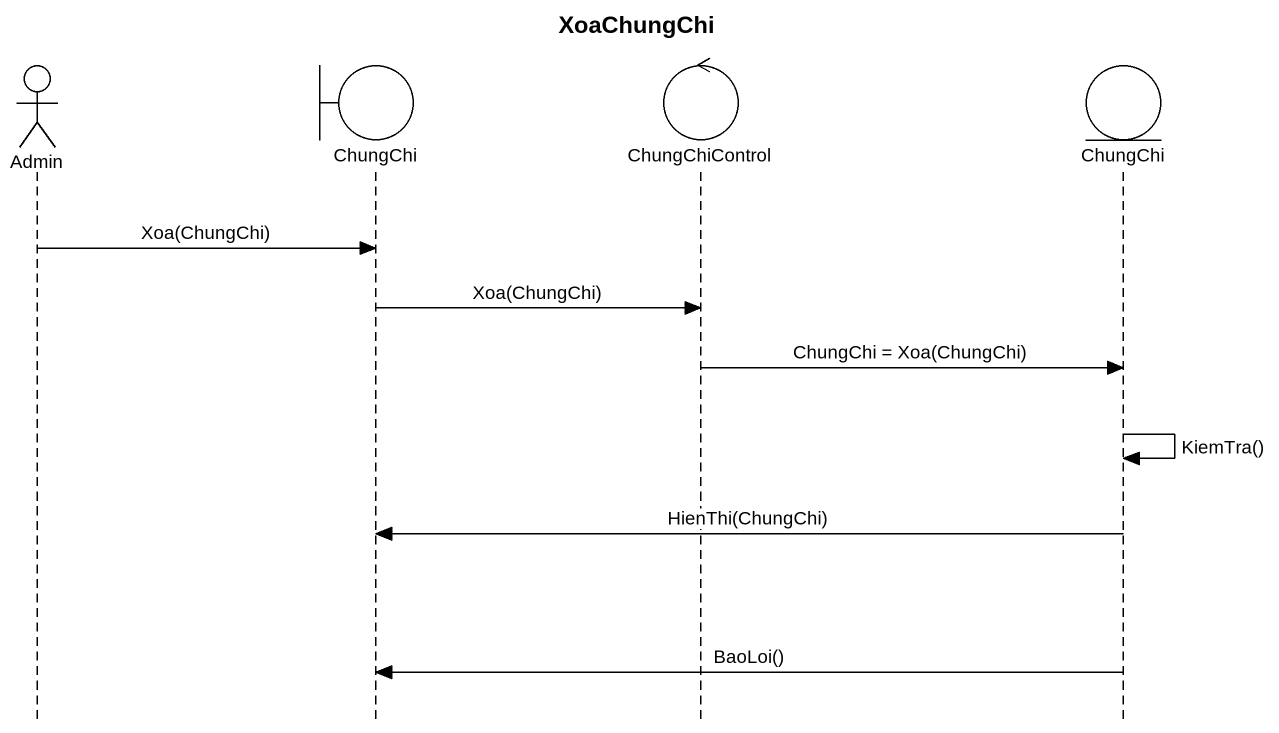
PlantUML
@startuml
title XoaChungChi
hide footbox
actor Admin
boundary ChungChi
control ChungChiControl
entity "ChungChi" as ChungChi_2

Admin -> ChungChi : Xoa(ChungChi)
ChungChi -> ChungChiControl : Xoa(ChungChi)
ChungChiControl -> ChungChi_2 : ChungChi = Xoa(ChungChi)
ChungChi_2 -> ChungChi_2 : KiemTra()
ChungChi_2 -> ChungChi : HienThi(ChungChi)
ChungChi_2 -> ChungChi : BaoLoi()
@enduml
